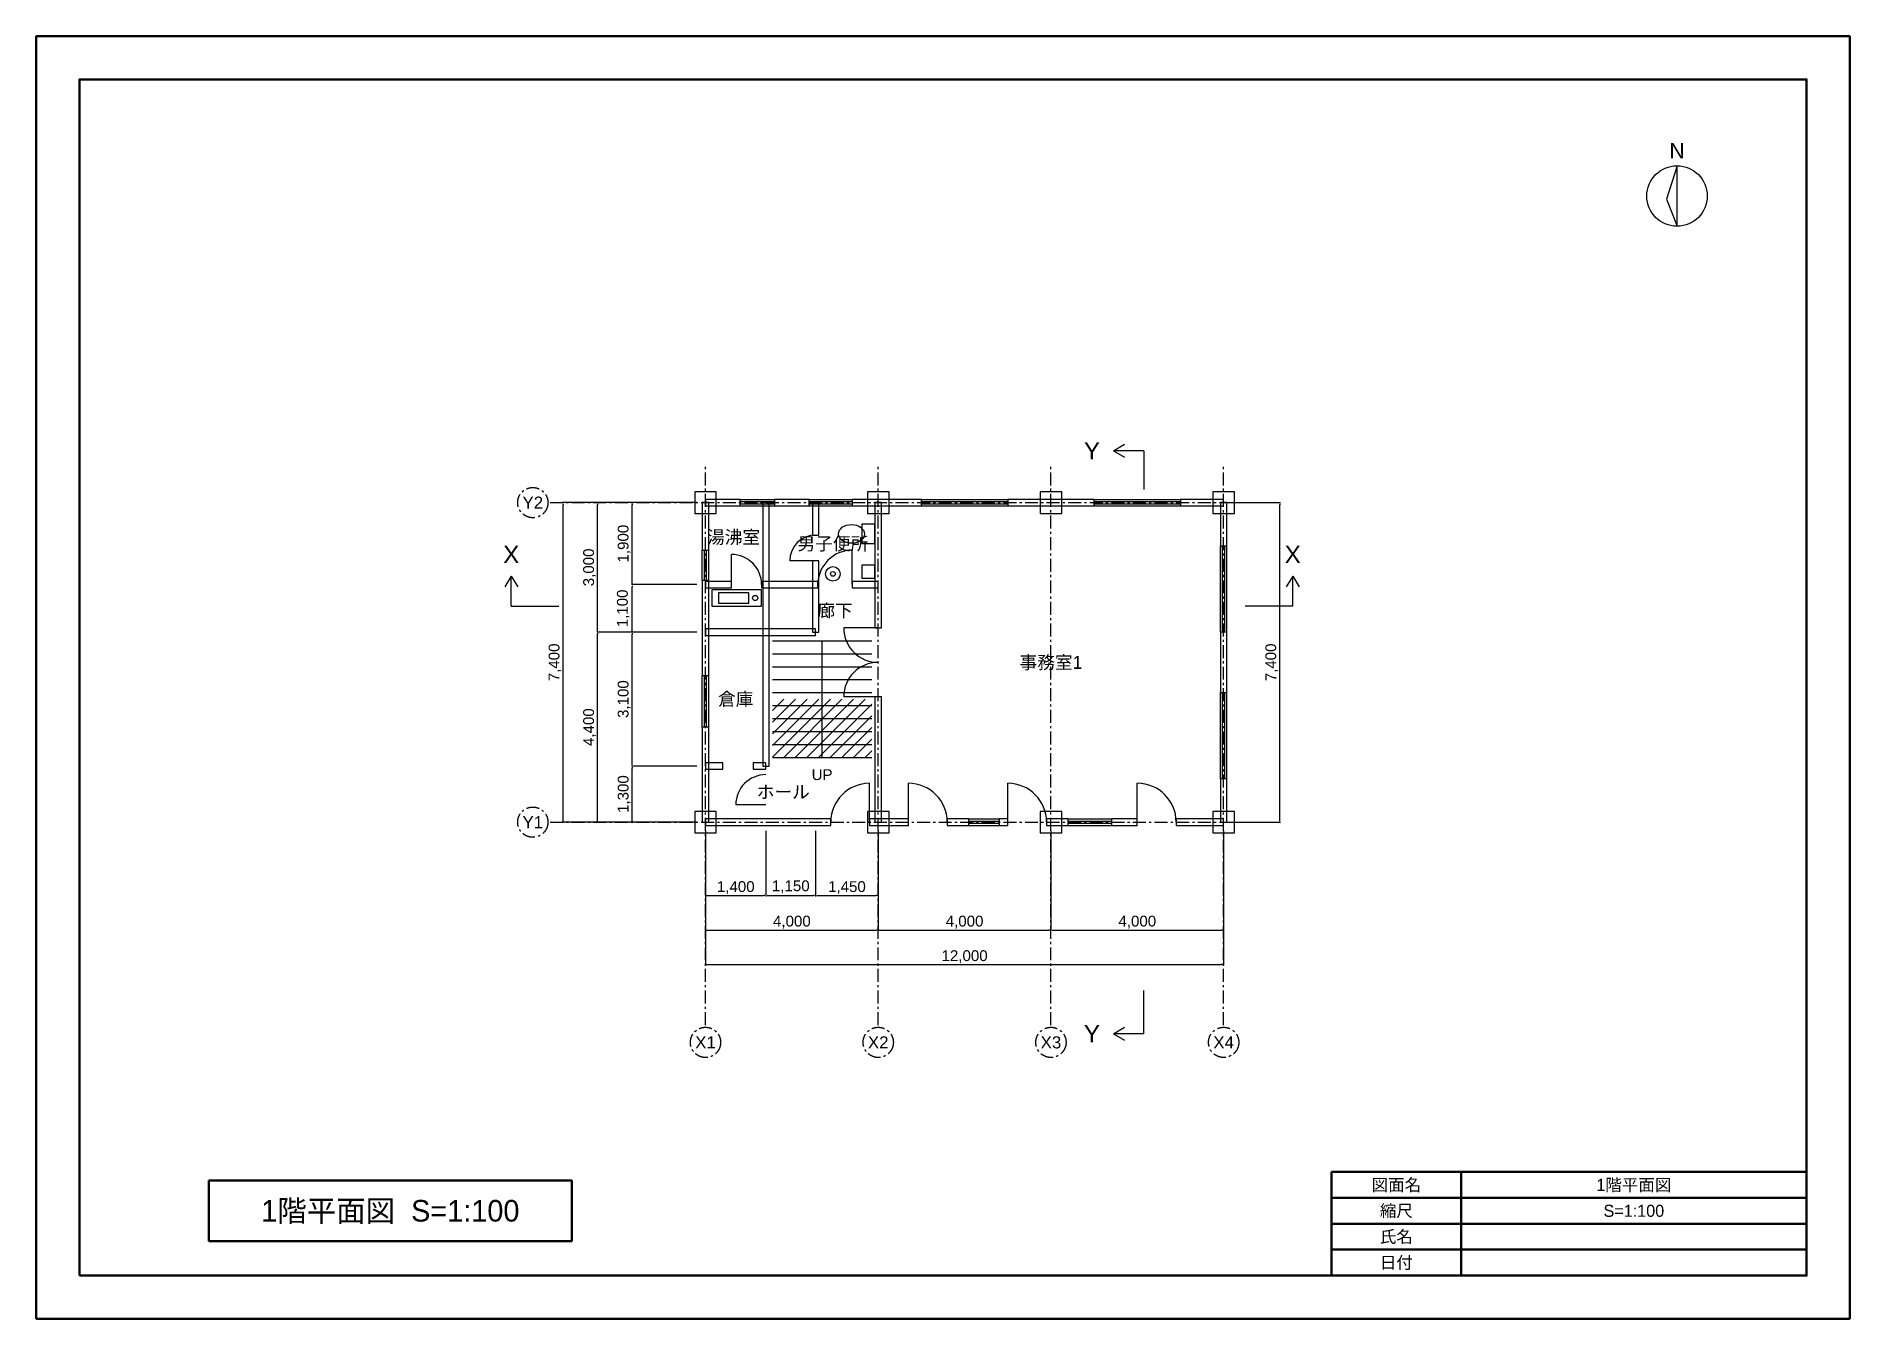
# Model space of a CAD drawing. Header units: millimetres. Extents: x 0 to 42000, y 0 to 29700.
import ezdxf
from ezdxf.enums import TextEntityAlignment as Align

# ---------------------------------------------------------------- set-up
doc = ezdxf.new("R2010")
doc.units = ezdxf.units.MM
doc.header["$LTSCALE"] = 50
doc.linetypes.add('CENTER1', pattern=[42, 25, -6, 5, -6])
doc.linetypes.add('CENTER2', pattern=[10, 6, -1.5, 1, -1.5])
for name, color, linetype in [('01通り芯', 4, 'CENTER2'), ('02躯体', 3, 'Continuous'), ('04文字', 7, 'Continuous'), ('05寸法', 4, 'Continuous'), ('06ハッチング', 1, 'Continuous'), ('12切断線', 7, 'CENTER1'), ('15設備機器', 7, 'Continuous'), ('16開口断面線', 7, 'Continuous'), ('17開口見えがかり線', 1, 'Continuous'), ('19線一般(中線)', 7, 'Continuous')]:
    doc.layers.add(name, color=color, linetype=linetype)
doc.layers.add('09図面枠', color=5, linetype='Continuous', lineweight=50)
doc.styles.add('DIM', font='arial.ttf')
doc.styles.add('JP', font='ipag.ttf')
doc.dimstyles.new('S100', dxfattribs={"dimtxt": 250, "dimasz": 50, "dimexe": 18, "dimexo": 200, "dimgap": 60, "dimtad": 1, "dimdec": 0, "dimlfac": 100, "dimzin": 12, "dimdsep": 46, "dimtxsty": 'DIM', "dimblk": 'DOT', "dimcen": 2.5, "dimclrd": 4, "dimclre": 4, "dimclrt": 4, "dimazin": 3, "dimtfac": 0.5, "dimtmove": 2, "dimatfit": 3})

# ---------------------------------------------------------------- blocks, each defined once
blk = doc.blocks.new('_Dot')
at = {"color": 0, "lineweight": -2}
blk.add_line((-0.5, 0), (-1, 0), dxfattribs=at)
at = {"color": 0, "const_width": 0.5}
blk.add_lwpolyline([(0, 0), (0, 0)], dxfattribs=at)

msp = doc.modelspace()

# ---------------------------------------------------------------- hatches: boundary and pattern name
at = {"layer": '06ハッチング'}
h = msp.add_hatch(dxfattribs=at)
h.set_pattern_fill('ANSI31', color=1, scale=60)
h.paths.add_polyline_path([(17050, 13000), (19350, 13000), (19350, 14350), (17050, 14350)])

# ---------------------------------------------------------------- linework, layer by layer
at = {"layer": '01通り芯'}
for p, q in [((15500, 6800), (15500, 19800)), ((19500, 6800), (19500, 19800)), ((23500, 6800), (23500, 19800)), ((27500, 6800), (27500, 19800)), ((11900, 18900), (28300, 18900)), ((11900, 11500), (28300, 11500))]:
    msp.add_line(p, q, dxfattribs=at)
for centre in [(11500, 18900), (11500, 11500), (15500, 6400), (19500, 6400), (23500, 6400), (27500, 6400)]:
    msp.add_circle(centre, 350, dxfattribs=at)
at = {"layer": '02躯体'}
for points in [[(15250, 18650), (15750, 18650), (15750, 19150), (15250, 19150)], [(15425, 17800), (15575, 17800), (15575, 18900), (15425, 18900)], [(15500, 18825), (16300, 18825), (16300, 18975), (15500, 18975)], [(16825, 12800), (16975, 12800), (16975, 18900), (16825, 18900)], [(17100, 18825), (17900, 18825), (17900, 18975), (17100, 18975)], [(17975, 18150), (18125, 18150), (18125, 18900), (17975, 18900)], [(18900, 18825), (20500, 18825), (20500, 18975), (18900, 18975)], [(19250, 18650), (19750, 18650), (19750, 19150), (19250, 19150)], [(19425, 16000), (19575, 16000), (19575, 18900), (19425, 18900)], [(22500, 18825), (24500, 18825), (24500, 18975), (22500, 18975)], [(23250, 18650), (23750, 18650), (23750, 19150), (23250, 19150)], [(26500, 18825), (27500, 18825), (27500, 18975), (26500, 18975)], [(27250, 18650), (27750, 18650), (27750, 19150), (27250, 19150)], [(27425, 17900), (27575, 17900), (27575, 18900), (27425, 18900)], [(17975, 15900), (18125, 15900), (18125, 17550), (17975, 17550)], [(15425, 14900), (15575, 14900), (15575, 17100), (15425, 17100)], [(15500, 16925), (16100, 16925), (16100, 17075), (15500, 17075)], [(16800, 16925), (18100, 16925), (18100, 17075), (16800, 17075)], [(18900, 16925), (19500, 16925), (19500, 17075), (18900, 17075)], [(15500, 15825), (18050, 15825), (18050, 15975), (15500, 15975)], [(27425, 14500), (27575, 14500), (27575, 15900), (27425, 15900)], [(19425, 11500), (19575, 11500), (19575, 14400), (19425, 14400)], [(15425, 11500), (15575, 11500), (15575, 13700), (15425, 13700)], [(15500, 12725), (15900, 12725), (15900, 12875), (15500, 12875)], [(16600, 12725), (16900, 12725), (16900, 12875), (16600, 12875)], [(27425, 11500), (27575, 11500), (27575, 12500), (27425, 12500)], [(15250, 11250), (15750, 11250), (15750, 11750), (15250, 11750)], [(15500, 11425), (18400, 11425), (18400, 11575), (15500, 11575)], [(19250, 11250), (19750, 11250), (19750, 11750), (19250, 11750)], [(19300, 11425), (20200, 11425), (20200, 11575), (19300, 11575)], [(21100, 11425), (21600, 11425), (21600, 11575), (21100, 11575)], [(22300, 11425), (22500, 11425), (22500, 11575), (22300, 11575)], [(23250, 11250), (23750, 11250), (23750, 11750), (23250, 11750)], [(23400, 11425), (23900, 11425), (23900, 11575), (23400, 11575)], [(24900, 11425), (25500, 11425), (25500, 11575), (24900, 11575)], [(26400, 11425), (27500, 11425), (27500, 11575), (26400, 11575)], [(27250, 11250), (27750, 11250), (27750, 11750), (27250, 11750)]]:
    msp.add_lwpolyline(points, close=True, dxfattribs=at)
at = {"layer": '09図面枠'}
for p, q in [((30000, 3400), (41000, 3400)), ((30000, 1000), (30000, 3400)), ((33000, 1000), (33000, 3400)), ((41000, 1000), (41000, 3400)), ((30000, 2800), (41000, 2800)), ((30000, 2200), (41000, 2200)), ((30000, 1600), (41000, 1600)), ((30000, 1000), (41000, 1000))]:
    msp.add_line(p, q, dxfattribs=at)
for points in [[(0, 0), (42000, 0), (42000, 29700), (0, 29700)], [(1000, 1000), (41000, 1000), (41000, 28700), (1000, 28700)], [(4000, 1800), (12400, 1800), (12400, 3200), (4000, 3200)]]:
    msp.add_lwpolyline(points, close=True, dxfattribs=at)
at = {"layer": '12切断線'}
for p, q in [((24950, 20100), (25200, 20250)), ((25650, 20100), (24950, 20100)), ((24950, 20100), (25200, 19950)), ((25650, 20100), (25650, 19200)), ((11000, 17200), (10850, 16950)), ((11000, 16500), (11000, 17200)), ((11000, 17200), (11150, 16950)), ((29100, 17200), (28950, 16950)), ((29100, 16500), (29100, 17200)), ((29100, 17200), (29250, 16950)), ((11000, 16500), (12100, 16500)), ((29100, 16500), (28000, 16500)), ((25650, 6600), (25650, 7600)), ((24950, 6600), (25200, 6750)), ((25650, 6600), (24950, 6600)), ((24950, 6600), (25200, 6450))]:
    msp.add_line(p, q, dxfattribs=at)
at = {"layer": '15設備機器'}
for points in [[(19120, 17950), (19420, 17950), (19420, 18400), (19120, 18400)], [(19120, 17150), (19420, 17150), (19420, 17450), (19120, 17450)], [(15650, 16500), (16800, 16500), (16800, 16880), (15650, 16880)], [(15800, 16570), (16500, 16570), (16500, 16810), (15800, 16810)]]:
    msp.add_lwpolyline(points, close=True, dxfattribs=at)
for centre, radius in [((18450, 17250), 170), ((18450, 17250), 55), ((16650, 16690), 60)]:
    msp.add_circle(centre, radius, dxfattribs=at)
msp.add_ellipse((18880, 18175), major_axis=(300, 0), ratio=0.72, dxfattribs=at)
at = {"layer": '16開口断面線'}
for p, q in [((16300, 18975), (17100, 18975)), ((16300, 18925), (17100, 18925)), ((17900, 18975), (18900, 18975)), ((17900, 18925), (18900, 18925)), ((20500, 18975), (22500, 18975)), ((20500, 18925), (22500, 18925)), ((24500, 18975), (26500, 18975)), ((24500, 18925), (26500, 18925)), ((16300, 18875), (17100, 18875)), ((16300, 18825), (17100, 18825)), ((17900, 18875), (18900, 18875)), ((17900, 18825), (18900, 18825)), ((20500, 18875), (22500, 18875)), ((20500, 18825), (22500, 18825)), ((24500, 18875), (26500, 18875)), ((24500, 18825), (26500, 18825)), ((15425, 17100), (15425, 17800)), ((15475, 17100), (15475, 17800)), ((15525, 17100), (15525, 17800)), ((15575, 17100), (15575, 17800)), ((27425, 15900), (27425, 17900)), ((27475, 15900), (27475, 17900)), ((27525, 15900), (27525, 17900)), ((27575, 15900), (27575, 17900)), ((15425, 13700), (15425, 14900)), ((15475, 13700), (15475, 14900)), ((15525, 13700), (15525, 14900)), ((15575, 13700), (15575, 14900)), ((27425, 12500), (27425, 14500)), ((27475, 12500), (27475, 14500)), ((27525, 12500), (27525, 14500)), ((27575, 12500), (27575, 14500)), ((21600, 11575), (22300, 11575)), ((21600, 11525), (22300, 11525)), ((21600, 11475), (22300, 11475)), ((21600, 11425), (22300, 11425)), ((23900, 11575), (24900, 11575)), ((23900, 11525), (24900, 11525)), ((23900, 11475), (24900, 11475)), ((23900, 11425), (24900, 11425))]:
    msp.add_line(p, q, dxfattribs=at)
at = {"layer": '17開口見えがかり線'}
for p, q in [((16100, 17000), (16100, 17700)), ((18900, 17000), (18900, 17800)), ((18050, 17550), (17450, 17550)), ((19500, 16000), (18700, 16000)), ((19500, 14400), (18700, 14400)), ((19300, 11500), (19300, 12400)), ((20200, 11500), (20200, 12400)), ((22500, 11500), (22500, 12400)), ((25500, 11500), (25500, 12400)), ((16900, 11900), (16200, 11900))]:
    msp.add_line(p, q, dxfattribs=at)
for centre, radius, start, end in [((18050, 17550), 600, 90, 180), ((16100, 17000), 700, 0, 90), ((18900, 17000), 800, 90, 180), ((19500, 16000), 800, -180, -90), ((19500, 14400), 800, 90, 180), ((16900, 11900), 700, 90, 180), ((19300, 11500), 900, 90, 180), ((20200, 11500), 900, 0, 90), ((22500, 11500), 900, 0, 90), ((25500, 11500), 900, 0, 90)]:
    msp.add_arc(centre, radius, start, end, dxfattribs=at)
at = {"layer": '19線一般(中線)'}
for p, q in [((17050, 15700), (19350, 15700)), ((18200, 13000), (18200, 15700)), ((17050, 15400), (19350, 15400)), ((17050, 15100), (19350, 15100)), ((17050, 14800), (19350, 14800)), ((17050, 14500), (19350, 14500)), ((17050, 14200), (19350, 14200)), ((17050, 13900), (19350, 13900)), ((17050, 13600), (19350, 13600)), ((17050, 13300), (19350, 13300)), ((17050, 13000), (19350, 13000))]:
    msp.add_line(p, q, dxfattribs=at)
msp.add_lwpolyline([(38000, 25300), (38000, 26700), (37755, 25930)], close=True, dxfattribs=at)
msp.add_circle((38000, 26000), 700, dxfattribs=at)

# ---------------------------------------------------------------- texts
at = {"layer": '01通り芯', "style": 'DIM'}
for s, p in [('Y2', (11500, 18900)), ('Y1', (11500, 11500)), ('X1', (15500, 6400)), ('X2', (19500, 6400)), ('X3', (23500, 6400)), ('X4', (27500, 6400))]:
    msp.add_text(s, height=280, dxfattribs=at).set_placement(p, align=Align.MIDDLE_CENTER)
at = {"layer": '04文字'}
for s, height, style, p in [('N', 350, 'DIM', (38000, 27050)), ('Y', 400, 'DIM', (24450, 20100)), ('湯沸室', 300, 'JP', (16150, 18100)), ('男子便所', 300, 'JP', (18450, 17950)), ('X', 400, 'DIM', (11000, 17700)), ('X', 400, 'DIM', (29100, 17700)), ('廊下', 300, 'JP', (18500, 16400)), ('事務室1', 300, 'JP', (23500, 15200)), ('倉庫', 300, 'JP', (16200, 14350)), ('UP', 250, 'DIM', (18200, 12600)), ('ホール', 300, 'JP', (17300, 12200)), ('Y', 400, 'DIM', (24450, 6600)), ('図面名', 280, 'JP', (31500, 3100)), ('1階平面図', 280, 'JP', (37000, 3100)), ('1階平面図  S=1:100', 500, 'JP', (8200, 2500)), ('縮尺', 280, 'JP', (31500, 2500)), ('S=1:100', 280, 'JP', (37000, 2500)), ('氏名', 280, 'JP', (31500, 1900)), ('日付', 280, 'JP', (31500, 1300))]:
    msp.add_text(s, height=height, dxfattribs=dict(at, style=style)).set_placement(p, align=Align.MIDDLE_CENTER)

# ---------------------------------------------------------------- dimensions: what is measured, and where the dimension line sits
at = {"layer": '05寸法'}
for base, p1, p2, text in [((12200, 11500), (15500, 11500), (15500, 18900), '7,400'), ((13000, 15900), (15500, 15900), (15500, 18900), '3,000'), ((13800, 17000), (15500, 17000), (15500, 18900), '1,900'), ((28800, 11500), (27500, 11500), (27500, 18900), '7,400'), ((13800, 15900), (15500, 15900), (15500, 17000), '1,100'), ((13000, 11500), (15500, 11500), (15500, 15900), '4,400'), ((13800, 12800), (15500, 12800), (15500, 15900), '3,100'), ((13800, 11500), (15500, 11500), (15500, 12800), '1,300')]:
    msp.add_linear_dim(base=base, p1=p1, p2=p2, angle=90, text=text, dimstyle='S100', dxfattribs=at).render()
for base, p1, p2, text in [((15500, 9800), (15500, 11500), (16900, 11500), '1,400'), ((15500, 9000), (15500, 11500), (19500, 11500), '4,000'), ((15500, 8200), (15500, 11500), (27500, 11500), '12,000'), ((16900, 9800), (16900, 11500), (18050, 11500), '1,150'), ((18050, 9800), (18050, 11500), (19500, 11500), '1,450'), ((19500, 9000), (19500, 11500), (23500, 11500), '4,000'), ((23500, 9000), (23500, 11500), (27500, 11500), '4,000')]:
    msp.add_linear_dim(base=base, p1=p1, p2=p2, text=text, dimstyle='S100', dxfattribs=at).render()

doc.saveas('drawing.dxf')
